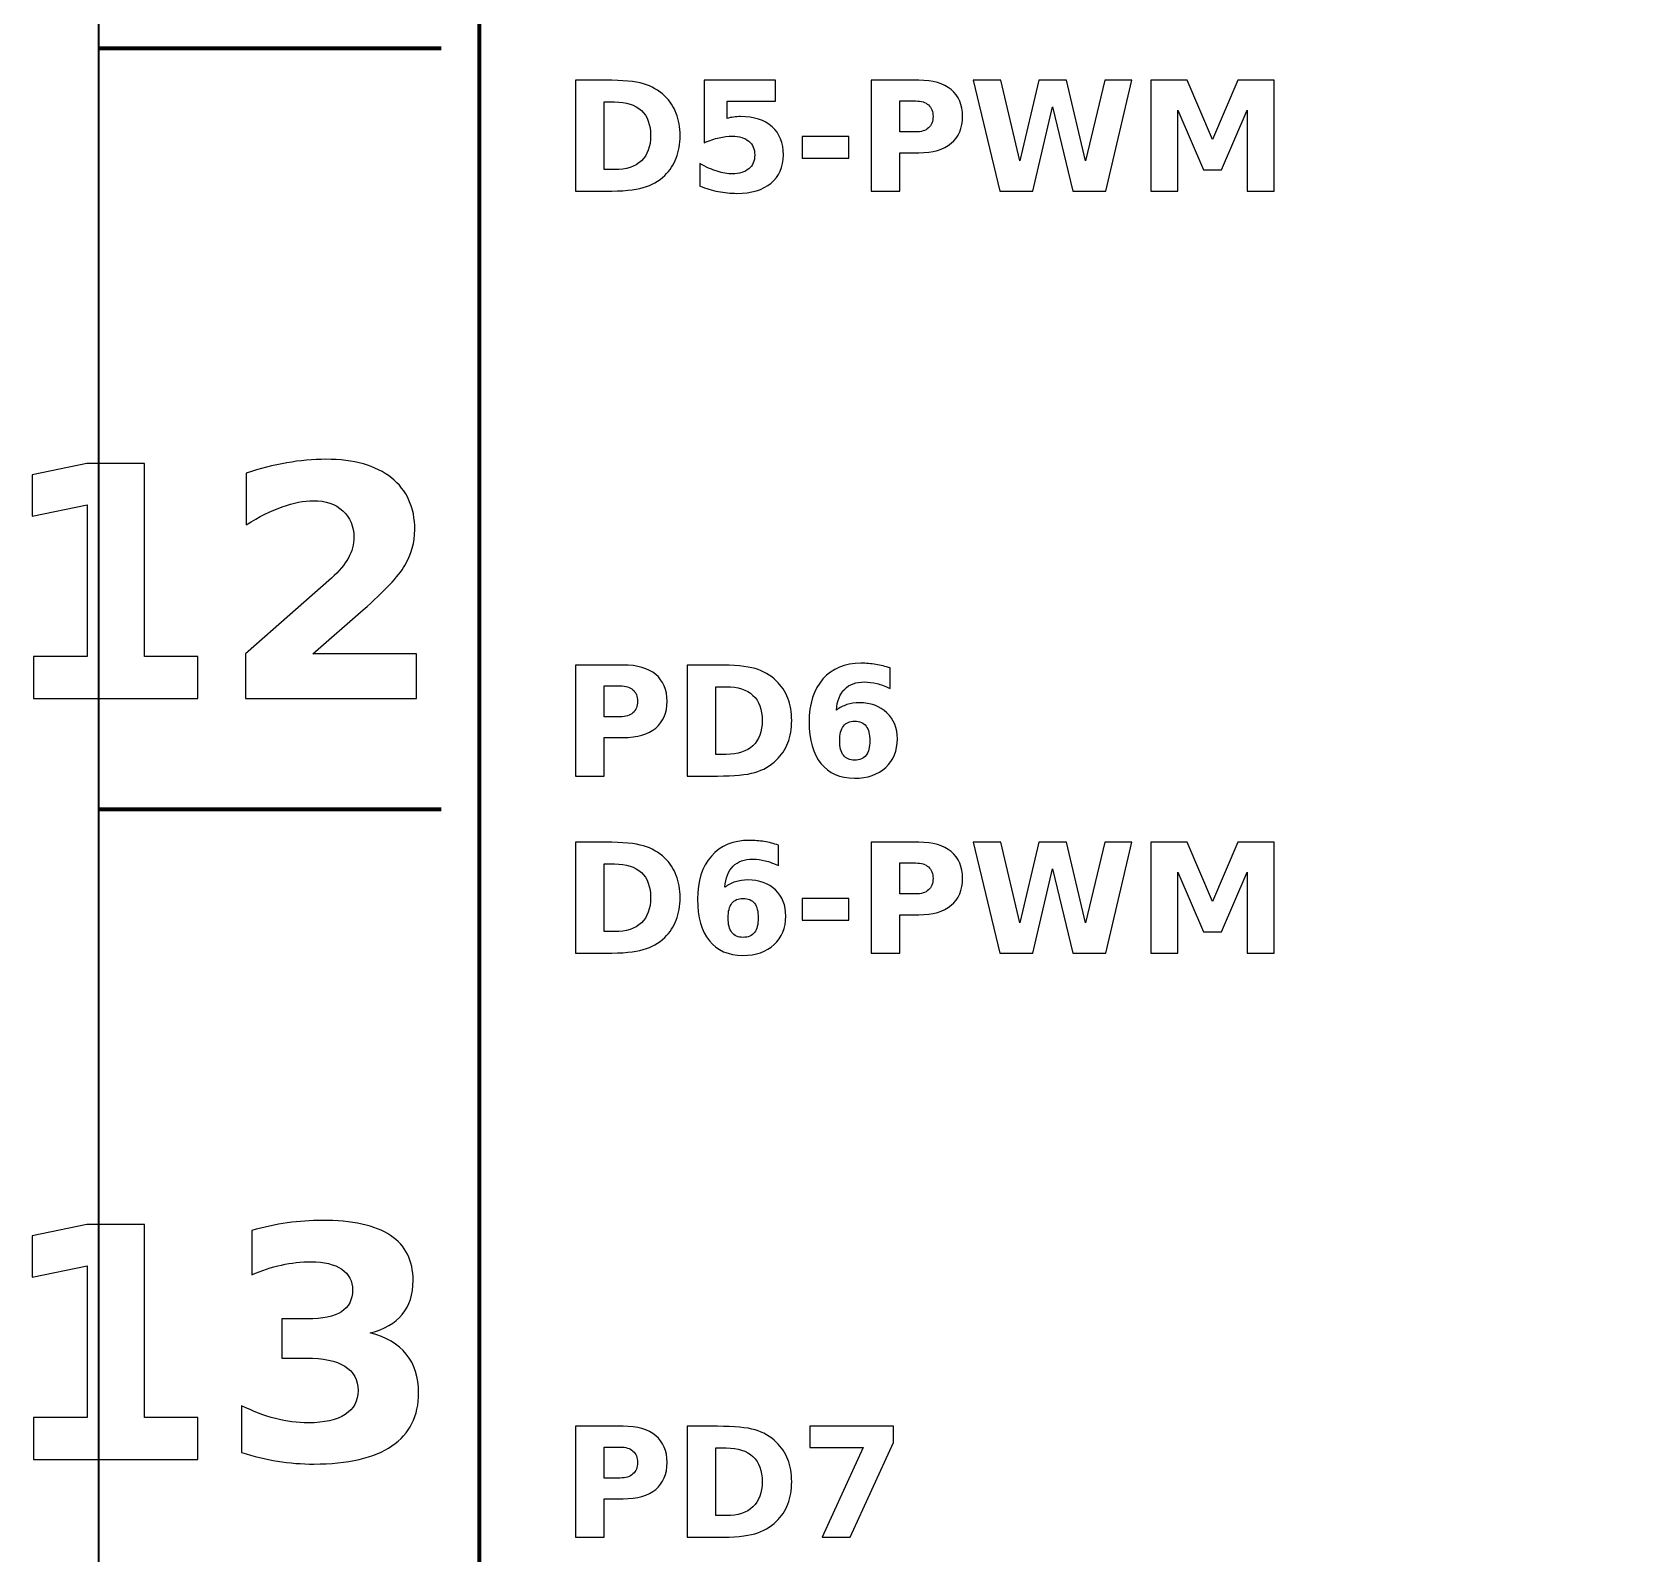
# Model space of a CAD drawing. Header units: centimetres. Extents: x -12.6 to -8.4, y -22.9 to -6.8.
# Drawn here: x -12.587 to -10.473, y -20.828 to -18.829 of the extents above; entities that cross this region are included whole.
import ezdxf

# ---------------------------------------------------------------- set-up
doc = ezdxf.new("R2010")
doc.units = ezdxf.units.CM
doc.header["$MEASUREMENT"] = 0
doc.layers.add('Layer 1', color=7, linetype='Continuous')

msp = doc.modelspace()

# ---------------------------------------------------------------- linework, layer by layer
at = {"layer": 'Layer 1', "color": 7, "lineweight": 35}
msp.add_open_spline([(-12.5, -6.85), (-12.5, -6.85), (-8.5, -6.85), (-8.5, -6.85), (-8.5, -6.85), (-8.5, -6.85), (-8.5, -22.85), (-8.5, -22.85), (-8.5, -22.85), (-8.5, -22.85), (-12.5, -22.85), (-12.5, -22.85), (-12.5, -22.85), (-12.5, -22.85), (-12.5, -6.85), (-12.5, -6.85)], degree=3, knots=[0, 0, 0, 0, 0.25, 0.25, 0.25, 0.25, 0.5, 0.5, 0.5, 0.5, 0.75, 0.75, 0.75, 0.75, 1, 1, 1, 1], dxfattribs=at)
at = {"layer": 'Layer 1', "color": 250, "lineweight": 100}
msp.add_open_spline([(-12, -8.35), (-12, -8.35), (-9, -8.35), (-9, -8.35), (-9, -8.35), (-9, -8.35), (-9, -22.25), (-9, -22.25), (-9, -22.25), (-9, -22.25), (-12, -22.25), (-12, -22.25), (-12, -22.25), (-12, -22.25), (-12, -8.35), (-12, -8.35)], degree=3, knots=[0, 0, 0, 0, 0.25, 0.25, 0.25, 0.25, 0.5, 0.5, 0.5, 0.5, 0.75, 0.75, 0.75, 0.75, 1, 1, 1, 1], dxfattribs=at)
at = {"layer": 'Layer 1', "color": 250, "lineweight": 106}
for points in [[(-12.5, -18.85), (-12.5, -18.85), (-12.05001, -18.84998), (-12.05001, -18.84998)], [(-12.5, -19.85), (-12.5, -19.85), (-12.05001, -19.84998), (-12.05001, -19.84998)]]:
    msp.add_open_spline(points, degree=3, dxfattribs=at)
at = {"layer": 'Layer 1', "color": 250}
for points, knots in [([(-11.8733, -18.89209), (-11.8733, -18.89209), (-11.83364, -18.89209), (-11.83364, -18.89209), (-11.83364, -18.89209), (-11.8115, -18.89209), (-11.79504, -18.89366), (-11.7842, -18.89682), (-11.7842, -18.89682), (-11.77337, -18.89999), (-11.76407, -18.90532), (-11.7563, -18.91289), (-11.7563, -18.91289), (-11.74947, -18.91946), (-11.7444, -18.92706), (-11.74107, -18.93566), (-11.74107, -18.93566), (-11.73777, -18.94422), (-11.7361, -18.95396), (-11.7361, -18.96486), (-11.7361, -18.96486), (-11.7361, -18.97586), (-11.73777, -18.98566), (-11.74107, -18.99429), (-11.74107, -18.99429), (-11.7444, -19.00292), (-11.74947, -19.01052), (-11.7563, -19.01709), (-11.7563, -19.01709), (-11.76414, -19.02466), (-11.7735, -19.02999), (-11.78444, -19.03316), (-11.78444, -19.03316), (-11.79537, -19.03632), (-11.81177, -19.03789), (-11.83364, -19.03789), (-11.83364, -19.03789), (-11.83364, -19.03789), (-11.8733, -19.03789), (-11.8733, -19.03789), (-11.8733, -19.03789), (-11.8733, -19.03789), (-11.8733, -18.89209), (-11.8733, -18.89209)], [0, 0, 0, 0, 0.0909091, 0.0909091, 0.0909091, 0.0909091, 0.1818182, 0.1818182, 0.1818182, 0.1818182, 0.2727273, 0.2727273, 0.2727273, 0.2727273, 0.3636364, 0.3636364, 0.3636364, 0.3636364, 0.4545455, 0.4545455, 0.4545455, 0.4545455, 0.5454545, 0.5454545, 0.5454545, 0.5454545, 0.6363636, 0.6363636, 0.6363636, 0.6363636, 0.7272727, 0.7272727, 0.7272727, 0.7272727, 0.8181818, 0.8181818, 0.8181818, 0.8181818, 0.9090909, 0.9090909, 0.9090909, 0.9090909, 1, 1, 1, 1]), ([(-11.70447, -18.89209), (-11.70447, -18.89209), (-11.611, -18.89209), (-11.611, -18.89209), (-11.611, -18.89209), (-11.611, -18.89209), (-11.611, -18.91972), (-11.611, -18.91972), (-11.611, -18.91972), (-11.611, -18.91972), (-11.6745, -18.91972), (-11.6745, -18.91972), (-11.6745, -18.91972), (-11.6745, -18.91972), (-11.6745, -18.94229), (-11.6745, -18.94229), (-11.6745, -18.94229), (-11.67164, -18.94152), (-11.66877, -18.94092), (-11.66587, -18.94049), (-11.66587, -18.94049), (-11.66297, -18.94006), (-11.65994, -18.93986), (-11.65684, -18.93986), (-11.65684, -18.93986), (-11.63904, -18.93986), (-11.6252, -18.94429), (-11.6153, -18.95319), (-11.6153, -18.95319), (-11.6054, -18.96206), (-11.60047, -18.97446), (-11.60047, -18.99032), (-11.60047, -18.99032), (-11.60047, -19.00609), (-11.60587, -19.01842), (-11.61664, -19.02736), (-11.61664, -19.02736), (-11.6274, -19.03626), (-11.64237, -19.04072), (-11.6615, -19.04072), (-11.6615, -19.04072), (-11.66977, -19.04072), (-11.67797, -19.03992), (-11.68607, -19.03832), (-11.68607, -19.03832), (-11.69417, -19.03672), (-11.70224, -19.03432), (-11.71024, -19.03106), (-11.71024, -19.03106), (-11.71024, -19.03106), (-11.71024, -19.00146), (-11.71024, -19.00146), (-11.71024, -19.00146), (-11.7023, -19.00602), (-11.69477, -19.00942), (-11.68764, -19.01169), (-11.68764, -19.01169), (-11.6805, -19.01399), (-11.67377, -19.01512), (-11.66747, -19.01512), (-11.66747, -19.01512), (-11.65834, -19.01512), (-11.65117, -19.01289), (-11.64594, -19.00842), (-11.64594, -19.00842), (-11.6407, -19.00399), (-11.63807, -18.99796), (-11.63807, -18.99032), (-11.63807, -18.99032), (-11.63807, -18.98266), (-11.6407, -18.97662), (-11.64594, -18.97219), (-11.64594, -18.97219), (-11.65117, -18.96776), (-11.65834, -18.96556), (-11.66747, -18.96556), (-11.66747, -18.96556), (-11.67287, -18.96556), (-11.67864, -18.96626), (-11.68474, -18.96766), (-11.68474, -18.96766), (-11.69087, -18.96906), (-11.69744, -18.97122), (-11.70447, -18.97416), (-11.70447, -18.97416), (-11.70447, -18.97416), (-11.70447, -18.89209), (-11.70447, -18.89209)], [0, 0, 0, 0, 0.0454545, 0.0454545, 0.0454545, 0.0454545, 0.0909091, 0.0909091, 0.0909091, 0.0909091, 0.1363636, 0.1363636, 0.1363636, 0.1363636, 0.1818182, 0.1818182, 0.1818182, 0.1818182, 0.2272727, 0.2272727, 0.2272727, 0.2272727, 0.2727273, 0.2727273, 0.2727273, 0.2727273, 0.3181818, 0.3181818, 0.3181818, 0.3181818, 0.3636364, 0.3636364, 0.3636364, 0.3636364, 0.4090909, 0.4090909, 0.4090909, 0.4090909, 0.4545455, 0.4545455, 0.4545455, 0.4545455, 0.5, 0.5, 0.5, 0.5, 0.5454545, 0.5454545, 0.5454545, 0.5454545, 0.5909091, 0.5909091, 0.5909091, 0.5909091, 0.6363636, 0.6363636, 0.6363636, 0.6363636, 0.6818182, 0.6818182, 0.6818182, 0.6818182, 0.7272727, 0.7272727, 0.7272727, 0.7272727, 0.7727273, 0.7727273, 0.7727273, 0.7727273, 0.8181818, 0.8181818, 0.8181818, 0.8181818, 0.8636364, 0.8636364, 0.8636364, 0.8636364, 0.9090909, 0.9090909, 0.9090909, 0.9090909, 0.9545455, 0.9545455, 0.9545455, 0.9545455, 1, 1, 1, 1]), ([(-11.48513, -18.89209), (-11.48513, -18.89209), (-11.42273, -18.89209), (-11.42273, -18.89209), (-11.42273, -18.89209), (-11.40417, -18.89209), (-11.38993, -18.89622), (-11.38, -18.90446), (-11.38, -18.90446), (-11.37007, -18.91269), (-11.3651, -18.92442), (-11.3651, -18.93966), (-11.3651, -18.93966), (-11.3651, -18.95492), (-11.37007, -18.96669), (-11.38, -18.97492), (-11.38, -18.97492), (-11.38993, -18.98316), (-11.40417, -18.98729), (-11.42273, -18.98729), (-11.42273, -18.98729), (-11.42273, -18.98729), (-11.44753, -18.98729), (-11.44753, -18.98729), (-11.44753, -18.98729), (-11.44753, -18.98729), (-11.44753, -19.03789), (-11.44753, -19.03789), (-11.44753, -19.03789), (-11.44753, -19.03789), (-11.48513, -19.03789), (-11.48513, -19.03789), (-11.48513, -19.03789), (-11.48513, -19.03789), (-11.48513, -18.89209), (-11.48513, -18.89209)], [0, 0, 0, 0, 0.1111111, 0.1111111, 0.1111111, 0.1111111, 0.2222222, 0.2222222, 0.2222222, 0.2222222, 0.3333333, 0.3333333, 0.3333333, 0.3333333, 0.4444444, 0.4444444, 0.4444444, 0.4444444, 0.5555556, 0.5555556, 0.5555556, 0.5555556, 0.6666667, 0.6666667, 0.6666667, 0.6666667, 0.7777778, 0.7777778, 0.7777778, 0.7777778, 0.8888889, 0.8888889, 0.8888889, 0.8888889, 1, 1, 1, 1]), ([(-11.35096, -18.89209), (-11.35096, -18.89209), (-11.31493, -18.89209), (-11.31493, -18.89209), (-11.31493, -18.89209), (-11.31493, -18.89209), (-11.28973, -18.99806), (-11.28973, -18.99806), (-11.28973, -18.99806), (-11.28973, -18.99806), (-11.26473, -18.89209), (-11.26473, -18.89209), (-11.26473, -18.89209), (-11.26473, -18.89209), (-11.2285, -18.89209), (-11.2285, -18.89209), (-11.2285, -18.89209), (-11.2285, -18.89209), (-11.2035, -18.99806), (-11.2035, -18.99806), (-11.2035, -18.99806), (-11.2035, -18.99806), (-11.1783, -18.89209), (-11.1783, -18.89209), (-11.1783, -18.89209), (-11.1783, -18.89209), (-11.14256, -18.89209), (-11.14256, -18.89209), (-11.14256, -18.89209), (-11.14256, -18.89209), (-11.17693, -19.03789), (-11.17693, -19.03789), (-11.17693, -19.03789), (-11.17693, -19.03789), (-11.2203, -19.03789), (-11.2203, -19.03789), (-11.2203, -19.03789), (-11.2203, -19.03789), (-11.24676, -18.92706), (-11.24676, -18.92706), (-11.24676, -18.92706), (-11.24676, -18.92706), (-11.27293, -19.03789), (-11.27293, -19.03789), (-11.27293, -19.03789), (-11.27293, -19.03789), (-11.3163, -19.03789), (-11.3163, -19.03789), (-11.3163, -19.03789), (-11.3163, -19.03789), (-11.35096, -18.89209), (-11.35096, -18.89209)], [0, 0, 0, 0, 0.0769231, 0.0769231, 0.0769231, 0.0769231, 0.1538462, 0.1538462, 0.1538462, 0.1538462, 0.2307692, 0.2307692, 0.2307692, 0.2307692, 0.3076923, 0.3076923, 0.3076923, 0.3076923, 0.3846154, 0.3846154, 0.3846154, 0.3846154, 0.4615385, 0.4615385, 0.4615385, 0.4615385, 0.5384615, 0.5384615, 0.5384615, 0.5384615, 0.6153846, 0.6153846, 0.6153846, 0.6153846, 0.6923077, 0.6923077, 0.6923077, 0.6923077, 0.7692308, 0.7692308, 0.7692308, 0.7692308, 0.8461538, 0.8461538, 0.8461538, 0.8461538, 0.9230769, 0.9230769, 0.9230769, 0.9230769, 1, 1, 1, 1]), ([(-11.11796, -18.89209), (-11.11796, -18.89209), (-11.07013, -18.89209), (-11.07013, -18.89209), (-11.07013, -18.89209), (-11.07013, -18.89209), (-11.0369, -18.97012), (-11.0369, -18.97012), (-11.0369, -18.97012), (-11.0369, -18.97012), (-11.0035, -18.89209), (-11.0035, -18.89209), (-11.0035, -18.89209), (-11.0035, -18.89209), (-10.95576, -18.89209), (-10.95576, -18.89209), (-10.95576, -18.89209), (-10.95576, -18.89209), (-10.95576, -19.03789), (-10.95576, -19.03789), (-10.95576, -19.03789), (-10.95576, -19.03789), (-10.9913, -19.03789), (-10.9913, -19.03789), (-10.9913, -19.03789), (-10.9913, -19.03789), (-10.9913, -18.93126), (-10.9913, -18.93126), (-10.9913, -18.93126), (-10.9913, -18.93126), (-11.0249, -19.00986), (-11.0249, -19.00986), (-11.0249, -19.00986), (-11.0249, -19.00986), (-11.04873, -19.00986), (-11.04873, -19.00986), (-11.04873, -19.00986), (-11.04873, -19.00986), (-11.08233, -18.93126), (-11.08233, -18.93126), (-11.08233, -18.93126), (-11.08233, -18.93126), (-11.08233, -19.03789), (-11.08233, -19.03789), (-11.08233, -19.03789), (-11.08233, -19.03789), (-11.11796, -19.03789), (-11.11796, -19.03789), (-11.11796, -19.03789), (-11.11796, -19.03789), (-11.11796, -18.89209), (-11.11796, -18.89209)], [0, 0, 0, 0, 0.0769231, 0.0769231, 0.0769231, 0.0769231, 0.1538462, 0.1538462, 0.1538462, 0.1538462, 0.2307692, 0.2307692, 0.2307692, 0.2307692, 0.3076923, 0.3076923, 0.3076923, 0.3076923, 0.3846154, 0.3846154, 0.3846154, 0.3846154, 0.4615385, 0.4615385, 0.4615385, 0.4615385, 0.5384615, 0.5384615, 0.5384615, 0.5384615, 0.6153846, 0.6153846, 0.6153846, 0.6153846, 0.6923077, 0.6923077, 0.6923077, 0.6923077, 0.7692308, 0.7692308, 0.7692308, 0.7692308, 0.8461538, 0.8461538, 0.8461538, 0.8461538, 0.9230769, 0.9230769, 0.9230769, 0.9230769, 1, 1, 1, 1]), ([(-11.8357, -18.92052), (-11.8357, -18.92052), (-11.8357, -19.00946), (-11.8357, -19.00946), (-11.8357, -19.00946), (-11.8357, -19.00946), (-11.82224, -19.00946), (-11.82224, -19.00946), (-11.82224, -19.00946), (-11.80687, -19.00946), (-11.79514, -19.00566), (-11.78704, -18.99802), (-11.78704, -18.99802), (-11.77894, -18.99042), (-11.77487, -18.97936), (-11.77487, -18.96486), (-11.77487, -18.96486), (-11.77487, -18.95039), (-11.7789, -18.93939), (-11.78697, -18.93186), (-11.78697, -18.93186), (-11.79504, -18.92429), (-11.8068, -18.92052), (-11.82224, -18.92052), (-11.82224, -18.92052), (-11.82224, -18.92052), (-11.8357, -18.92052), (-11.8357, -18.92052)], [0, 0, 0, 0, 0.1428571, 0.1428571, 0.1428571, 0.1428571, 0.2857143, 0.2857143, 0.2857143, 0.2857143, 0.4285714, 0.4285714, 0.4285714, 0.4285714, 0.5714286, 0.5714286, 0.5714286, 0.5714286, 0.7142857, 0.7142857, 0.7142857, 0.7142857, 0.8571429, 0.8571429, 0.8571429, 0.8571429, 1, 1, 1, 1]), ([(-11.44753, -18.91932), (-11.44753, -18.91932), (-11.44753, -18.96006), (-11.44753, -18.96006), (-11.44753, -18.96006), (-11.44753, -18.96006), (-11.42673, -18.96006), (-11.42673, -18.96006), (-11.42673, -18.96006), (-11.41943, -18.96006), (-11.4138, -18.95829), (-11.40983, -18.95472), (-11.40983, -18.95472), (-11.40587, -18.95119), (-11.40387, -18.94616), (-11.40387, -18.93966), (-11.40387, -18.93966), (-11.40387, -18.93312), (-11.40587, -18.92812), (-11.40983, -18.92459), (-11.40983, -18.92459), (-11.4138, -18.92109), (-11.41943, -18.91932), (-11.42673, -18.91932), (-11.42673, -18.91932), (-11.42673, -18.91932), (-11.44753, -18.91932), (-11.44753, -18.91932)], [0, 0, 0, 0, 0.1428571, 0.1428571, 0.1428571, 0.1428571, 0.2857143, 0.2857143, 0.2857143, 0.2857143, 0.4285714, 0.4285714, 0.4285714, 0.4285714, 0.5714286, 0.5714286, 0.5714286, 0.5714286, 0.7142857, 0.7142857, 0.7142857, 0.7142857, 0.8571429, 0.8571429, 0.8571429, 0.8571429, 1, 1, 1, 1]), ([(-11.57567, -18.96612), (-11.57567, -18.96612), (-11.51433, -18.96612), (-11.51433, -18.96612), (-11.51433, -18.96612), (-11.51433, -18.96612), (-11.51433, -18.99456), (-11.51433, -18.99456), (-11.51433, -18.99456), (-11.51433, -18.99456), (-11.57567, -18.99456), (-11.57567, -18.99456), (-11.57567, -18.99456), (-11.57567, -18.99456), (-11.57567, -18.96612), (-11.57567, -18.96612)], [0, 0, 0, 0, 0.25, 0.25, 0.25, 0.25, 0.5, 0.5, 0.5, 0.5, 0.75, 0.75, 0.75, 0.75, 1, 1, 1, 1]), ([(-12.58533, -19.64935), (-12.58533, -19.64935), (-12.51506, -19.64935), (-12.51506, -19.64935), (-12.51506, -19.64935), (-12.51506, -19.64935), (-12.51506, -19.44989), (-12.51506, -19.44989), (-12.51506, -19.44989), (-12.51506, -19.44989), (-12.58716, -19.46478), (-12.58716, -19.46478), (-12.58716, -19.46478), (-12.58716, -19.46478), (-12.58716, -19.41059), (-12.58716, -19.41059), (-12.58716, -19.41059), (-12.58716, -19.41059), (-12.51548, -19.3957), (-12.51548, -19.3957), (-12.51548, -19.3957), (-12.51548, -19.3957), (-12.43985, -19.3957), (-12.43985, -19.3957), (-12.43985, -19.3957), (-12.43985, -19.3957), (-12.43985, -19.64935), (-12.43985, -19.64935), (-12.43985, -19.64935), (-12.43985, -19.64935), (-12.36957, -19.64935), (-12.36957, -19.64935), (-12.36957, -19.64935), (-12.36957, -19.64935), (-12.36957, -19.70431), (-12.36957, -19.70431), (-12.36957, -19.70431), (-12.36957, -19.70431), (-12.58533, -19.70431), (-12.58533, -19.70431), (-12.58533, -19.70431), (-12.58533, -19.70431), (-12.58533, -19.64935), (-12.58533, -19.64935)], [0, 0, 0, 0, 0.0909091, 0.0909091, 0.0909091, 0.0909091, 0.1818182, 0.1818182, 0.1818182, 0.1818182, 0.2727273, 0.2727273, 0.2727273, 0.2727273, 0.3636364, 0.3636364, 0.3636364, 0.3636364, 0.4545455, 0.4545455, 0.4545455, 0.4545455, 0.5454545, 0.5454545, 0.5454545, 0.5454545, 0.6363636, 0.6363636, 0.6363636, 0.6363636, 0.7272727, 0.7272727, 0.7272727, 0.7272727, 0.8181818, 0.8181818, 0.8181818, 0.8181818, 0.9090909, 0.9090909, 0.9090909, 0.9090909, 1, 1, 1, 1]), ([(-12.21837, -19.64582), (-12.21837, -19.64582), (-12.08255, -19.64582), (-12.08255, -19.64582), (-12.08255, -19.64582), (-12.08255, -19.64582), (-12.08255, -19.70431), (-12.08255, -19.70431), (-12.08255, -19.70431), (-12.08255, -19.70431), (-12.30685, -19.70431), (-12.30685, -19.70431), (-12.30685, -19.70431), (-12.30685, -19.70431), (-12.30685, -19.64582), (-12.30685, -19.64582), (-12.30685, -19.64582), (-12.30685, -19.64582), (-12.19417, -19.54641), (-12.19417, -19.54641), (-12.19417, -19.54641), (-12.18408, -19.53731), (-12.17667, -19.52842), (-12.17187, -19.51974), (-12.17187, -19.51974), (-12.16701, -19.51106), (-12.16461, -19.50203), (-12.16461, -19.49264), (-12.16461, -19.49264), (-12.16461, -19.47818), (-12.16948, -19.46654), (-12.17921, -19.45772), (-12.17921, -19.45772), (-12.18888, -19.4489), (-12.20179, -19.44453), (-12.21795, -19.44453), (-12.21795, -19.44453), (-12.23036, -19.44453), (-12.24391, -19.44721), (-12.25866, -19.4525), (-12.25866, -19.4525), (-12.2734, -19.45779), (-12.28921, -19.46569), (-12.306, -19.47614), (-12.306, -19.47614), (-12.306, -19.47614), (-12.306, -19.40833), (-12.306, -19.40833), (-12.306, -19.40833), (-12.28808, -19.40241), (-12.27037, -19.39789), (-12.25287, -19.39479), (-12.25287, -19.39479), (-12.23537, -19.39168), (-12.21823, -19.39013), (-12.20137, -19.39013), (-12.20137, -19.39013), (-12.16447, -19.39013), (-12.13575, -19.39824), (-12.11529, -19.41454), (-12.11529, -19.41454), (-12.09483, -19.43077), (-12.0846, -19.45342), (-12.0846, -19.48256), (-12.0846, -19.48256), (-12.0846, -19.49935), (-12.08897, -19.51501), (-12.09765, -19.52955), (-12.09765, -19.52955), (-12.10633, -19.54408), (-12.1246, -19.56355), (-12.1524, -19.58796), (-12.1524, -19.58796), (-12.1524, -19.58796), (-12.21837, -19.64582), (-12.21837, -19.64582)], [0, 0, 0, 0, 0.0526316, 0.0526316, 0.0526316, 0.0526316, 0.1052632, 0.1052632, 0.1052632, 0.1052632, 0.1578947, 0.1578947, 0.1578947, 0.1578947, 0.2105263, 0.2105263, 0.2105263, 0.2105263, 0.2631579, 0.2631579, 0.2631579, 0.2631579, 0.3157895, 0.3157895, 0.3157895, 0.3157895, 0.3684211, 0.3684211, 0.3684211, 0.3684211, 0.4210526, 0.4210526, 0.4210526, 0.4210526, 0.4736842, 0.4736842, 0.4736842, 0.4736842, 0.5263158, 0.5263158, 0.5263158, 0.5263158, 0.5789474, 0.5789474, 0.5789474, 0.5789474, 0.6315789, 0.6315789, 0.6315789, 0.6315789, 0.6842105, 0.6842105, 0.6842105, 0.6842105, 0.7368421, 0.7368421, 0.7368421, 0.7368421, 0.7894737, 0.7894737, 0.7894737, 0.7894737, 0.8421053, 0.8421053, 0.8421053, 0.8421053, 0.8947368, 0.8947368, 0.8947368, 0.8947368, 0.9473684, 0.9473684, 0.9473684, 0.9473684, 1, 1, 1, 1]), ([(-11.8733, -19.6605), (-11.8733, -19.6605), (-11.8109, -19.6605), (-11.8109, -19.6605), (-11.8109, -19.6605), (-11.79234, -19.6605), (-11.7781, -19.66463), (-11.76817, -19.67287), (-11.76817, -19.67287), (-11.75824, -19.6811), (-11.75327, -19.69283), (-11.75327, -19.70807), (-11.75327, -19.70807), (-11.75327, -19.72333), (-11.75824, -19.7351), (-11.76817, -19.74333), (-11.76817, -19.74333), (-11.7781, -19.75157), (-11.79234, -19.7557), (-11.8109, -19.7557), (-11.8109, -19.7557), (-11.8109, -19.7557), (-11.8357, -19.7557), (-11.8357, -19.7557), (-11.8357, -19.7557), (-11.8357, -19.7557), (-11.8357, -19.8063), (-11.8357, -19.8063), (-11.8357, -19.8063), (-11.8357, -19.8063), (-11.8733, -19.8063), (-11.8733, -19.8063), (-11.8733, -19.8063), (-11.8733, -19.8063), (-11.8733, -19.6605), (-11.8733, -19.6605)], [0, 0, 0, 0, 0.1111111, 0.1111111, 0.1111111, 0.1111111, 0.2222222, 0.2222222, 0.2222222, 0.2222222, 0.3333333, 0.3333333, 0.3333333, 0.3333333, 0.4444444, 0.4444444, 0.4444444, 0.4444444, 0.5555556, 0.5555556, 0.5555556, 0.5555556, 0.6666667, 0.6666667, 0.6666667, 0.6666667, 0.7777778, 0.7777778, 0.7777778, 0.7777778, 0.8888889, 0.8888889, 0.8888889, 0.8888889, 1, 1, 1, 1]), ([(-11.72673, -19.6605), (-11.72673, -19.6605), (-11.68707, -19.6605), (-11.68707, -19.6605), (-11.68707, -19.6605), (-11.66493, -19.6605), (-11.64847, -19.66207), (-11.63763, -19.66523), (-11.63763, -19.66523), (-11.6268, -19.6684), (-11.6175, -19.67373), (-11.60973, -19.6813), (-11.60973, -19.6813), (-11.6029, -19.68787), (-11.59783, -19.69547), (-11.5945, -19.70407), (-11.5945, -19.70407), (-11.5912, -19.71263), (-11.58953, -19.72237), (-11.58953, -19.73327), (-11.58953, -19.73327), (-11.58953, -19.74427), (-11.5912, -19.75407), (-11.5945, -19.7627), (-11.5945, -19.7627), (-11.59783, -19.77133), (-11.6029, -19.77893), (-11.60973, -19.7855), (-11.60973, -19.7855), (-11.61757, -19.79307), (-11.62693, -19.7984), (-11.63787, -19.80157), (-11.63787, -19.80157), (-11.6488, -19.80473), (-11.6652, -19.8063), (-11.68707, -19.8063), (-11.68707, -19.8063), (-11.68707, -19.8063), (-11.72673, -19.8063), (-11.72673, -19.8063), (-11.72673, -19.8063), (-11.72673, -19.8063), (-11.72673, -19.6605), (-11.72673, -19.6605)], [0, 0, 0, 0, 0.0909091, 0.0909091, 0.0909091, 0.0909091, 0.1818182, 0.1818182, 0.1818182, 0.1818182, 0.2727273, 0.2727273, 0.2727273, 0.2727273, 0.3636364, 0.3636364, 0.3636364, 0.3636364, 0.4545455, 0.4545455, 0.4545455, 0.4545455, 0.5454545, 0.5454545, 0.5454545, 0.5454545, 0.6363636, 0.6363636, 0.6363636, 0.6363636, 0.7272727, 0.7272727, 0.7272727, 0.7272727, 0.8181818, 0.8181818, 0.8181818, 0.8181818, 0.9090909, 0.9090909, 0.9090909, 0.9090909, 1, 1, 1, 1]), ([(-11.46027, -19.6643), (-11.46027, -19.6643), (-11.46027, -19.69127), (-11.46027, -19.69127), (-11.46027, -19.69127), (-11.46647, -19.68833), (-11.47227, -19.68617), (-11.47773, -19.68477), (-11.47773, -19.68477), (-11.4832, -19.68337), (-11.48857, -19.68267), (-11.49377, -19.68267), (-11.49377, -19.68267), (-11.50497, -19.68267), (-11.51367, -19.68577), (-11.51993, -19.692), (-11.51993, -19.692), (-11.52617, -19.6982), (-11.52983, -19.70743), (-11.53087, -19.71967), (-11.53087, -19.71967), (-11.52657, -19.7165), (-11.5219, -19.7141), (-11.5169, -19.7125), (-11.5169, -19.7125), (-11.5119, -19.7109), (-11.50643, -19.7101), (-11.5005, -19.7101), (-11.5005, -19.7101), (-11.4856, -19.7101), (-11.47357, -19.71447), (-11.46443, -19.7232), (-11.46443, -19.7232), (-11.45527, -19.7319), (-11.4507, -19.74333), (-11.4507, -19.75747), (-11.4507, -19.75747), (-11.4507, -19.7731), (-11.4558, -19.7856), (-11.46603, -19.79503), (-11.46603, -19.79503), (-11.47623, -19.80443), (-11.48997, -19.80913), (-11.50713, -19.80913), (-11.50713, -19.80913), (-11.52607, -19.80913), (-11.54073, -19.80273), (-11.55113, -19.78993), (-11.55113, -19.78993), (-11.5615, -19.77717), (-11.5667, -19.759), (-11.5667, -19.7355), (-11.5667, -19.7355), (-11.5667, -19.71143), (-11.56063, -19.6925), (-11.5485, -19.67873), (-11.5485, -19.67873), (-11.53633, -19.66497), (-11.5197, -19.65807), (-11.49853, -19.65807), (-11.49853, -19.65807), (-11.49183, -19.65807), (-11.48533, -19.6586), (-11.479, -19.65963), (-11.479, -19.65963), (-11.4727, -19.66067), (-11.46647, -19.66223), (-11.46027, -19.6643)], [0, 0, 0, 0, 0.0588235, 0.0588235, 0.0588235, 0.0588235, 0.1176471, 0.1176471, 0.1176471, 0.1176471, 0.1764706, 0.1764706, 0.1764706, 0.1764706, 0.2352941, 0.2352941, 0.2352941, 0.2352941, 0.2941176, 0.2941176, 0.2941176, 0.2941176, 0.3529412, 0.3529412, 0.3529412, 0.3529412, 0.4117647, 0.4117647, 0.4117647, 0.4117647, 0.4705882, 0.4705882, 0.4705882, 0.4705882, 0.5294118, 0.5294118, 0.5294118, 0.5294118, 0.5882353, 0.5882353, 0.5882353, 0.5882353, 0.6470588, 0.6470588, 0.6470588, 0.6470588, 0.7058824, 0.7058824, 0.7058824, 0.7058824, 0.7647059, 0.7647059, 0.7647059, 0.7647059, 0.8235294, 0.8235294, 0.8235294, 0.8235294, 0.8823529, 0.8823529, 0.8823529, 0.8823529, 0.9411765, 0.9411765, 0.9411765, 0.9411765, 1, 1, 1, 1]), ([(-11.8357, -19.68773), (-11.8357, -19.68773), (-11.8357, -19.72847), (-11.8357, -19.72847), (-11.8357, -19.72847), (-11.8357, -19.72847), (-11.8149, -19.72847), (-11.8149, -19.72847), (-11.8149, -19.72847), (-11.8076, -19.72847), (-11.80197, -19.7267), (-11.798, -19.72313), (-11.798, -19.72313), (-11.79404, -19.7196), (-11.79204, -19.71457), (-11.79204, -19.70807), (-11.79204, -19.70807), (-11.79204, -19.70153), (-11.79404, -19.69653), (-11.798, -19.693), (-11.798, -19.693), (-11.80197, -19.6895), (-11.8076, -19.68773), (-11.8149, -19.68773), (-11.8149, -19.68773), (-11.8149, -19.68773), (-11.8357, -19.68773), (-11.8357, -19.68773)], [0, 0, 0, 0, 0.1428571, 0.1428571, 0.1428571, 0.1428571, 0.2857143, 0.2857143, 0.2857143, 0.2857143, 0.4285714, 0.4285714, 0.4285714, 0.4285714, 0.5714286, 0.5714286, 0.5714286, 0.5714286, 0.7142857, 0.7142857, 0.7142857, 0.7142857, 0.8571429, 0.8571429, 0.8571429, 0.8571429, 1, 1, 1, 1]), ([(-11.68913, -19.68893), (-11.68913, -19.68893), (-11.68913, -19.77787), (-11.68913, -19.77787), (-11.68913, -19.77787), (-11.68913, -19.77787), (-11.67567, -19.77787), (-11.67567, -19.77787), (-11.67567, -19.77787), (-11.6603, -19.77787), (-11.64857, -19.77407), (-11.64047, -19.76643), (-11.64047, -19.76643), (-11.63237, -19.75883), (-11.6283, -19.74777), (-11.6283, -19.73327), (-11.6283, -19.73327), (-11.6283, -19.7188), (-11.63233, -19.7078), (-11.6404, -19.70027), (-11.6404, -19.70027), (-11.64847, -19.6927), (-11.66023, -19.68893), (-11.67567, -19.68893), (-11.67567, -19.68893), (-11.67567, -19.68893), (-11.68913, -19.68893), (-11.68913, -19.68893)], [0, 0, 0, 0, 0.1428571, 0.1428571, 0.1428571, 0.1428571, 0.2857143, 0.2857143, 0.2857143, 0.2857143, 0.4285714, 0.4285714, 0.4285714, 0.4285714, 0.5714286, 0.5714286, 0.5714286, 0.5714286, 0.7142857, 0.7142857, 0.7142857, 0.7142857, 0.8571429, 0.8571429, 0.8571429, 0.8571429, 1, 1, 1, 1]), ([(-11.50673, -19.73433), (-11.51333, -19.73433), (-11.51827, -19.73647), (-11.52153, -19.74073), (-11.52153, -19.74073), (-11.52483, -19.745), (-11.52647, -19.7514), (-11.52647, -19.7599), (-11.52647, -19.7599), (-11.52647, -19.76843), (-11.52483, -19.77483), (-11.52153, -19.7791), (-11.52153, -19.7791), (-11.51827, -19.78337), (-11.51333, -19.7855), (-11.50673, -19.7855), (-11.50673, -19.7855), (-11.5001, -19.7855), (-11.49513, -19.78337), (-11.49187, -19.7791), (-11.49187, -19.7791), (-11.48857, -19.77483), (-11.48693, -19.76843), (-11.48693, -19.7599), (-11.48693, -19.7599), (-11.48693, -19.7514), (-11.48857, -19.745), (-11.49187, -19.74073), (-11.49187, -19.74073), (-11.49513, -19.73647), (-11.5001, -19.73433), (-11.50673, -19.73433)], [0, 0, 0, 0, 0.125, 0.125, 0.125, 0.125, 0.25, 0.25, 0.25, 0.25, 0.375, 0.375, 0.375, 0.375, 0.5, 0.5, 0.5, 0.5, 0.625, 0.625, 0.625, 0.625, 0.75, 0.75, 0.75, 0.75, 0.875, 0.875, 0.875, 0.875, 1, 1, 1, 1]), ([(-11.8733, -19.8933), (-11.8733, -19.8933), (-11.83364, -19.8933), (-11.83364, -19.8933), (-11.83364, -19.8933), (-11.8115, -19.8933), (-11.79504, -19.89487), (-11.7842, -19.89803), (-11.7842, -19.89803), (-11.77337, -19.9012), (-11.76407, -19.90653), (-11.7563, -19.9141), (-11.7563, -19.9141), (-11.74947, -19.92067), (-11.7444, -19.92827), (-11.74107, -19.93687), (-11.74107, -19.93687), (-11.73777, -19.94543), (-11.7361, -19.95517), (-11.7361, -19.96607), (-11.7361, -19.96607), (-11.7361, -19.97707), (-11.73777, -19.98687), (-11.74107, -19.9955), (-11.74107, -19.9955), (-11.7444, -20.00413), (-11.74947, -20.01173), (-11.7563, -20.0183), (-11.7563, -20.0183), (-11.76414, -20.02587), (-11.7735, -20.0312), (-11.78444, -20.03437), (-11.78444, -20.03437), (-11.79537, -20.03753), (-11.81177, -20.0391), (-11.83364, -20.0391), (-11.83364, -20.0391), (-11.83364, -20.0391), (-11.8733, -20.0391), (-11.8733, -20.0391), (-11.8733, -20.0391), (-11.8733, -20.0391), (-11.8733, -19.8933), (-11.8733, -19.8933)], [0, 0, 0, 0, 0.0909091, 0.0909091, 0.0909091, 0.0909091, 0.1818182, 0.1818182, 0.1818182, 0.1818182, 0.2727273, 0.2727273, 0.2727273, 0.2727273, 0.3636364, 0.3636364, 0.3636364, 0.3636364, 0.4545455, 0.4545455, 0.4545455, 0.4545455, 0.5454545, 0.5454545, 0.5454545, 0.5454545, 0.6363636, 0.6363636, 0.6363636, 0.6363636, 0.7272727, 0.7272727, 0.7272727, 0.7272727, 0.8181818, 0.8181818, 0.8181818, 0.8181818, 0.9090909, 0.9090909, 0.9090909, 0.9090909, 1, 1, 1, 1]), ([(-11.60684, -19.8971), (-11.60684, -19.8971), (-11.60684, -19.92407), (-11.60684, -19.92407), (-11.60684, -19.92407), (-11.61304, -19.92113), (-11.61884, -19.91897), (-11.6243, -19.91757), (-11.6243, -19.91757), (-11.62977, -19.91617), (-11.63514, -19.91547), (-11.64034, -19.91547), (-11.64034, -19.91547), (-11.65154, -19.91547), (-11.66024, -19.91857), (-11.6665, -19.9248), (-11.6665, -19.9248), (-11.67274, -19.931), (-11.6764, -19.94023), (-11.67744, -19.95247), (-11.67744, -19.95247), (-11.67314, -19.9493), (-11.66847, -19.9469), (-11.66347, -19.9453), (-11.66347, -19.9453), (-11.65847, -19.9437), (-11.653, -19.9429), (-11.64707, -19.9429), (-11.64707, -19.9429), (-11.63217, -19.9429), (-11.62014, -19.94727), (-11.611, -19.956), (-11.611, -19.956), (-11.60184, -19.9647), (-11.59727, -19.97613), (-11.59727, -19.99027), (-11.59727, -19.99027), (-11.59727, -20.0059), (-11.60237, -20.0184), (-11.6126, -20.02783), (-11.6126, -20.02783), (-11.6228, -20.03723), (-11.63654, -20.04193), (-11.6537, -20.04193), (-11.6537, -20.04193), (-11.67264, -20.04193), (-11.6873, -20.03553), (-11.6977, -20.02273), (-11.6977, -20.02273), (-11.70807, -20.00997), (-11.71327, -19.9918), (-11.71327, -19.9683), (-11.71327, -19.9683), (-11.71327, -19.94423), (-11.7072, -19.9253), (-11.69507, -19.91153), (-11.69507, -19.91153), (-11.6829, -19.89777), (-11.66627, -19.89087), (-11.6451, -19.89087), (-11.6451, -19.89087), (-11.6384, -19.89087), (-11.6319, -19.8914), (-11.62557, -19.89243), (-11.62557, -19.89243), (-11.61927, -19.89347), (-11.61304, -19.89503), (-11.60684, -19.8971)], [0, 0, 0, 0, 0.0588235, 0.0588235, 0.0588235, 0.0588235, 0.1176471, 0.1176471, 0.1176471, 0.1176471, 0.1764706, 0.1764706, 0.1764706, 0.1764706, 0.2352941, 0.2352941, 0.2352941, 0.2352941, 0.2941176, 0.2941176, 0.2941176, 0.2941176, 0.3529412, 0.3529412, 0.3529412, 0.3529412, 0.4117647, 0.4117647, 0.4117647, 0.4117647, 0.4705882, 0.4705882, 0.4705882, 0.4705882, 0.5294118, 0.5294118, 0.5294118, 0.5294118, 0.5882353, 0.5882353, 0.5882353, 0.5882353, 0.6470588, 0.6470588, 0.6470588, 0.6470588, 0.7058824, 0.7058824, 0.7058824, 0.7058824, 0.7647059, 0.7647059, 0.7647059, 0.7647059, 0.8235294, 0.8235294, 0.8235294, 0.8235294, 0.8823529, 0.8823529, 0.8823529, 0.8823529, 0.9411765, 0.9411765, 0.9411765, 0.9411765, 1, 1, 1, 1]), ([(-11.48513, -19.8933), (-11.48513, -19.8933), (-11.42273, -19.8933), (-11.42273, -19.8933), (-11.42273, -19.8933), (-11.40417, -19.8933), (-11.38993, -19.89743), (-11.38, -19.90567), (-11.38, -19.90567), (-11.37007, -19.9139), (-11.3651, -19.92563), (-11.3651, -19.94087), (-11.3651, -19.94087), (-11.3651, -19.95613), (-11.37007, -19.9679), (-11.38, -19.97613), (-11.38, -19.97613), (-11.38993, -19.98437), (-11.40417, -19.9885), (-11.42273, -19.9885), (-11.42273, -19.9885), (-11.42273, -19.9885), (-11.44753, -19.9885), (-11.44753, -19.9885), (-11.44753, -19.9885), (-11.44753, -19.9885), (-11.44753, -20.0391), (-11.44753, -20.0391), (-11.44753, -20.0391), (-11.44753, -20.0391), (-11.48513, -20.0391), (-11.48513, -20.0391), (-11.48513, -20.0391), (-11.48513, -20.0391), (-11.48513, -19.8933), (-11.48513, -19.8933)], [0, 0, 0, 0, 0.1111111, 0.1111111, 0.1111111, 0.1111111, 0.2222222, 0.2222222, 0.2222222, 0.2222222, 0.3333333, 0.3333333, 0.3333333, 0.3333333, 0.4444444, 0.4444444, 0.4444444, 0.4444444, 0.5555556, 0.5555556, 0.5555556, 0.5555556, 0.6666667, 0.6666667, 0.6666667, 0.6666667, 0.7777778, 0.7777778, 0.7777778, 0.7777778, 0.8888889, 0.8888889, 0.8888889, 0.8888889, 1, 1, 1, 1]), ([(-11.35096, -19.8933), (-11.35096, -19.8933), (-11.31493, -19.8933), (-11.31493, -19.8933), (-11.31493, -19.8933), (-11.31493, -19.8933), (-11.28973, -19.99927), (-11.28973, -19.99927), (-11.28973, -19.99927), (-11.28973, -19.99927), (-11.26473, -19.8933), (-11.26473, -19.8933), (-11.26473, -19.8933), (-11.26473, -19.8933), (-11.2285, -19.8933), (-11.2285, -19.8933), (-11.2285, -19.8933), (-11.2285, -19.8933), (-11.2035, -19.99927), (-11.2035, -19.99927), (-11.2035, -19.99927), (-11.2035, -19.99927), (-11.1783, -19.8933), (-11.1783, -19.8933), (-11.1783, -19.8933), (-11.1783, -19.8933), (-11.14256, -19.8933), (-11.14256, -19.8933), (-11.14256, -19.8933), (-11.14256, -19.8933), (-11.17693, -20.0391), (-11.17693, -20.0391), (-11.17693, -20.0391), (-11.17693, -20.0391), (-11.2203, -20.0391), (-11.2203, -20.0391), (-11.2203, -20.0391), (-11.2203, -20.0391), (-11.24676, -19.92827), (-11.24676, -19.92827), (-11.24676, -19.92827), (-11.24676, -19.92827), (-11.27293, -20.0391), (-11.27293, -20.0391), (-11.27293, -20.0391), (-11.27293, -20.0391), (-11.3163, -20.0391), (-11.3163, -20.0391), (-11.3163, -20.0391), (-11.3163, -20.0391), (-11.35096, -19.8933), (-11.35096, -19.8933)], [0, 0, 0, 0, 0.0769231, 0.0769231, 0.0769231, 0.0769231, 0.1538462, 0.1538462, 0.1538462, 0.1538462, 0.2307692, 0.2307692, 0.2307692, 0.2307692, 0.3076923, 0.3076923, 0.3076923, 0.3076923, 0.3846154, 0.3846154, 0.3846154, 0.3846154, 0.4615385, 0.4615385, 0.4615385, 0.4615385, 0.5384615, 0.5384615, 0.5384615, 0.5384615, 0.6153846, 0.6153846, 0.6153846, 0.6153846, 0.6923077, 0.6923077, 0.6923077, 0.6923077, 0.7692308, 0.7692308, 0.7692308, 0.7692308, 0.8461538, 0.8461538, 0.8461538, 0.8461538, 0.9230769, 0.9230769, 0.9230769, 0.9230769, 1, 1, 1, 1]), ([(-11.11796, -19.8933), (-11.11796, -19.8933), (-11.07013, -19.8933), (-11.07013, -19.8933), (-11.07013, -19.8933), (-11.07013, -19.8933), (-11.0369, -19.97133), (-11.0369, -19.97133), (-11.0369, -19.97133), (-11.0369, -19.97133), (-11.0035, -19.8933), (-11.0035, -19.8933), (-11.0035, -19.8933), (-11.0035, -19.8933), (-10.95576, -19.8933), (-10.95576, -19.8933), (-10.95576, -19.8933), (-10.95576, -19.8933), (-10.95576, -20.0391), (-10.95576, -20.0391), (-10.95576, -20.0391), (-10.95576, -20.0391), (-10.9913, -20.0391), (-10.9913, -20.0391), (-10.9913, -20.0391), (-10.9913, -20.0391), (-10.9913, -19.93247), (-10.9913, -19.93247), (-10.9913, -19.93247), (-10.9913, -19.93247), (-11.0249, -20.01107), (-11.0249, -20.01107), (-11.0249, -20.01107), (-11.0249, -20.01107), (-11.04873, -20.01107), (-11.04873, -20.01107), (-11.04873, -20.01107), (-11.04873, -20.01107), (-11.08233, -19.93247), (-11.08233, -19.93247), (-11.08233, -19.93247), (-11.08233, -19.93247), (-11.08233, -20.0391), (-11.08233, -20.0391), (-11.08233, -20.0391), (-11.08233, -20.0391), (-11.11796, -20.0391), (-11.11796, -20.0391), (-11.11796, -20.0391), (-11.11796, -20.0391), (-11.11796, -19.8933), (-11.11796, -19.8933)], [0, 0, 0, 0, 0.0769231, 0.0769231, 0.0769231, 0.0769231, 0.1538462, 0.1538462, 0.1538462, 0.1538462, 0.2307692, 0.2307692, 0.2307692, 0.2307692, 0.3076923, 0.3076923, 0.3076923, 0.3076923, 0.3846154, 0.3846154, 0.3846154, 0.3846154, 0.4615385, 0.4615385, 0.4615385, 0.4615385, 0.5384615, 0.5384615, 0.5384615, 0.5384615, 0.6153846, 0.6153846, 0.6153846, 0.6153846, 0.6923077, 0.6923077, 0.6923077, 0.6923077, 0.7692308, 0.7692308, 0.7692308, 0.7692308, 0.8461538, 0.8461538, 0.8461538, 0.8461538, 0.9230769, 0.9230769, 0.9230769, 0.9230769, 1, 1, 1, 1]), ([(-11.8357, -19.92173), (-11.8357, -19.92173), (-11.8357, -20.01067), (-11.8357, -20.01067), (-11.8357, -20.01067), (-11.8357, -20.01067), (-11.82224, -20.01067), (-11.82224, -20.01067), (-11.82224, -20.01067), (-11.80687, -20.01067), (-11.79514, -20.00687), (-11.78704, -19.99923), (-11.78704, -19.99923), (-11.77894, -19.99163), (-11.77487, -19.98057), (-11.77487, -19.96607), (-11.77487, -19.96607), (-11.77487, -19.9516), (-11.7789, -19.9406), (-11.78697, -19.93307), (-11.78697, -19.93307), (-11.79504, -19.9255), (-11.8068, -19.92173), (-11.82224, -19.92173), (-11.82224, -19.92173), (-11.82224, -19.92173), (-11.8357, -19.92173), (-11.8357, -19.92173)], [0, 0, 0, 0, 0.1428571, 0.1428571, 0.1428571, 0.1428571, 0.2857143, 0.2857143, 0.2857143, 0.2857143, 0.4285714, 0.4285714, 0.4285714, 0.4285714, 0.5714286, 0.5714286, 0.5714286, 0.5714286, 0.7142857, 0.7142857, 0.7142857, 0.7142857, 0.8571429, 0.8571429, 0.8571429, 0.8571429, 1, 1, 1, 1]), ([(-11.44753, -19.92053), (-11.44753, -19.92053), (-11.44753, -19.96127), (-11.44753, -19.96127), (-11.44753, -19.96127), (-11.44753, -19.96127), (-11.42673, -19.96127), (-11.42673, -19.96127), (-11.42673, -19.96127), (-11.41943, -19.96127), (-11.4138, -19.9595), (-11.40983, -19.95593), (-11.40983, -19.95593), (-11.40587, -19.9524), (-11.40387, -19.94737), (-11.40387, -19.94087), (-11.40387, -19.94087), (-11.40387, -19.93433), (-11.40587, -19.92933), (-11.40983, -19.9258), (-11.40983, -19.9258), (-11.4138, -19.9223), (-11.41943, -19.92053), (-11.42673, -19.92053), (-11.42673, -19.92053), (-11.42673, -19.92053), (-11.44753, -19.92053), (-11.44753, -19.92053)], [0, 0, 0, 0, 0.1428571, 0.1428571, 0.1428571, 0.1428571, 0.2857143, 0.2857143, 0.2857143, 0.2857143, 0.4285714, 0.4285714, 0.4285714, 0.4285714, 0.5714286, 0.5714286, 0.5714286, 0.5714286, 0.7142857, 0.7142857, 0.7142857, 0.7142857, 0.8571429, 0.8571429, 0.8571429, 0.8571429, 1, 1, 1, 1]), ([(-11.6533, -19.96713), (-11.6599, -19.96713), (-11.66484, -19.96927), (-11.6681, -19.97353), (-11.6681, -19.97353), (-11.6714, -19.9778), (-11.67304, -19.9842), (-11.67304, -19.9927), (-11.67304, -19.9927), (-11.67304, -20.00123), (-11.6714, -20.00763), (-11.6681, -20.0119), (-11.6681, -20.0119), (-11.66484, -20.01617), (-11.6599, -20.0183), (-11.6533, -20.0183), (-11.6533, -20.0183), (-11.64667, -20.0183), (-11.6417, -20.01617), (-11.63844, -20.0119), (-11.63844, -20.0119), (-11.63514, -20.00763), (-11.6335, -20.00123), (-11.6335, -19.9927), (-11.6335, -19.9927), (-11.6335, -19.9842), (-11.63514, -19.9778), (-11.63844, -19.97353), (-11.63844, -19.97353), (-11.6417, -19.96927), (-11.64667, -19.96713), (-11.6533, -19.96713)], [0, 0, 0, 0, 0.125, 0.125, 0.125, 0.125, 0.25, 0.25, 0.25, 0.25, 0.375, 0.375, 0.375, 0.375, 0.5, 0.5, 0.5, 0.5, 0.625, 0.625, 0.625, 0.625, 0.75, 0.75, 0.75, 0.75, 0.875, 0.875, 0.875, 0.875, 1, 1, 1, 1]), ([(-11.57567, -19.96733), (-11.57567, -19.96733), (-11.51433, -19.96733), (-11.51433, -19.96733), (-11.51433, -19.96733), (-11.51433, -19.96733), (-11.51433, -19.99577), (-11.51433, -19.99577), (-11.51433, -19.99577), (-11.51433, -19.99577), (-11.57567, -19.99577), (-11.57567, -19.99577), (-11.57567, -19.99577), (-11.57567, -19.99577), (-11.57567, -19.96733), (-11.57567, -19.96733)], [0, 0, 0, 0, 0.25, 0.25, 0.25, 0.25, 0.5, 0.5, 0.5, 0.5, 0.75, 0.75, 0.75, 0.75, 1, 1, 1, 1]), ([(-12.58533, -20.64935), (-12.58533, -20.64935), (-12.51506, -20.64935), (-12.51506, -20.64935), (-12.51506, -20.64935), (-12.51506, -20.64935), (-12.51506, -20.44989), (-12.51506, -20.44989), (-12.51506, -20.44989), (-12.51506, -20.44989), (-12.58716, -20.46478), (-12.58716, -20.46478), (-12.58716, -20.46478), (-12.58716, -20.46478), (-12.58716, -20.41059), (-12.58716, -20.41059), (-12.58716, -20.41059), (-12.58716, -20.41059), (-12.51548, -20.3957), (-12.51548, -20.3957), (-12.51548, -20.3957), (-12.51548, -20.3957), (-12.43985, -20.3957), (-12.43985, -20.3957), (-12.43985, -20.3957), (-12.43985, -20.3957), (-12.43985, -20.64935), (-12.43985, -20.64935), (-12.43985, -20.64935), (-12.43985, -20.64935), (-12.36957, -20.64935), (-12.36957, -20.64935), (-12.36957, -20.64935), (-12.36957, -20.64935), (-12.36957, -20.70431), (-12.36957, -20.70431), (-12.36957, -20.70431), (-12.36957, -20.70431), (-12.58533, -20.70431), (-12.58533, -20.70431), (-12.58533, -20.70431), (-12.58533, -20.70431), (-12.58533, -20.64935), (-12.58533, -20.64935)], [0, 0, 0, 0, 0.0909091, 0.0909091, 0.0909091, 0.0909091, 0.1818182, 0.1818182, 0.1818182, 0.1818182, 0.2727273, 0.2727273, 0.2727273, 0.2727273, 0.3636364, 0.3636364, 0.3636364, 0.3636364, 0.4545455, 0.4545455, 0.4545455, 0.4545455, 0.5454545, 0.5454545, 0.5454545, 0.5454545, 0.6363636, 0.6363636, 0.6363636, 0.6363636, 0.7272727, 0.7272727, 0.7272727, 0.7272727, 0.8181818, 0.8181818, 0.8181818, 0.8181818, 0.9090909, 0.9090909, 0.9090909, 0.9090909, 1, 1, 1, 1]), ([(-12.14316, -20.53787), (-12.12242, -20.54323), (-12.10654, -20.55262), (-12.09575, -20.56588), (-12.09575, -20.56588), (-12.08495, -20.57922), (-12.07952, -20.59608), (-12.07952, -20.61661), (-12.07952, -20.61661), (-12.07952, -20.64723), (-12.09123, -20.67051), (-12.11465, -20.68646), (-12.11465, -20.68646), (-12.13808, -20.70233), (-12.17223, -20.71031), (-12.21717, -20.71031), (-12.21717, -20.71031), (-12.23305, -20.71031), (-12.24892, -20.70904), (-12.26487, -20.7065), (-12.26487, -20.7065), (-12.28074, -20.70396), (-12.29647, -20.70008), (-12.31207, -20.695), (-12.31207, -20.695), (-12.31207, -20.695), (-12.31207, -20.63361), (-12.31207, -20.63361), (-12.31207, -20.63361), (-12.29718, -20.64102), (-12.28243, -20.64667), (-12.26776, -20.65048), (-12.26776, -20.65048), (-12.25308, -20.65422), (-12.23862, -20.65612), (-12.22444, -20.65612), (-12.22444, -20.65612), (-12.20334, -20.65612), (-12.18719, -20.65245), (-12.17597, -20.64518), (-12.17597, -20.64518), (-12.16475, -20.63785), (-12.1591, -20.62741), (-12.1591, -20.61372), (-12.1591, -20.61372), (-12.1591, -20.59968), (-12.16489, -20.58902), (-12.17639, -20.58183), (-12.17639, -20.58183), (-12.18789, -20.57456), (-12.20489, -20.57096), (-12.22733, -20.57096), (-12.22733, -20.57096), (-12.22733, -20.57096), (-12.25915, -20.57096), (-12.25915, -20.57096), (-12.25915, -20.57096), (-12.25915, -20.57096), (-12.25915, -20.51967), (-12.25915, -20.51967), (-12.25915, -20.51967), (-12.25915, -20.51967), (-12.22571, -20.51967), (-12.22571, -20.51967), (-12.22571, -20.51967), (-12.20567, -20.51967), (-12.19085, -20.51656), (-12.18105, -20.51028), (-12.18105, -20.51028), (-12.17124, -20.504), (-12.16637, -20.49448), (-12.16637, -20.48171), (-12.16637, -20.48171), (-12.16637, -20.46986), (-12.1711, -20.46068), (-12.18062, -20.45426), (-12.18062, -20.45426), (-12.19015, -20.44777), (-12.20355, -20.44453), (-12.22091, -20.44453), (-12.22091, -20.44453), (-12.23375, -20.44453), (-12.24666, -20.44594), (-12.25979, -20.44883), (-12.25979, -20.44883), (-12.27284, -20.45172), (-12.28582, -20.45603), (-12.2988, -20.46167), (-12.2988, -20.46167), (-12.2988, -20.46167), (-12.2988, -20.40339), (-12.2988, -20.40339), (-12.2988, -20.40339), (-12.28307, -20.39895), (-12.26755, -20.39563), (-12.2521, -20.39344), (-12.2521, -20.39344), (-12.23664, -20.39126), (-12.22155, -20.39013), (-12.20666, -20.39013), (-12.20666, -20.39013), (-12.16658, -20.39013), (-12.13653, -20.39669), (-12.11663, -20.40988), (-12.11663, -20.40988), (-12.09673, -20.42301), (-12.08679, -20.44283), (-12.08679, -20.46929), (-12.08679, -20.46929), (-12.08679, -20.48728), (-12.09151, -20.5021), (-12.10104, -20.5136), (-12.10104, -20.5136), (-12.11056, -20.5251), (-12.1246, -20.53321), (-12.14316, -20.53787)], [0, 0, 0, 0, 0.0344828, 0.0344828, 0.0344828, 0.0344828, 0.0689655, 0.0689655, 0.0689655, 0.0689655, 0.1034483, 0.1034483, 0.1034483, 0.1034483, 0.137931, 0.137931, 0.137931, 0.137931, 0.1724138, 0.1724138, 0.1724138, 0.1724138, 0.2068966, 0.2068966, 0.2068966, 0.2068966, 0.2413793, 0.2413793, 0.2413793, 0.2413793, 0.2758621, 0.2758621, 0.2758621, 0.2758621, 0.3103448, 0.3103448, 0.3103448, 0.3103448, 0.3448276, 0.3448276, 0.3448276, 0.3448276, 0.3793103, 0.3793103, 0.3793103, 0.3793103, 0.4137931, 0.4137931, 0.4137931, 0.4137931, 0.4482759, 0.4482759, 0.4482759, 0.4482759, 0.4827586, 0.4827586, 0.4827586, 0.4827586, 0.5172414, 0.5172414, 0.5172414, 0.5172414, 0.5517241, 0.5517241, 0.5517241, 0.5517241, 0.5862069, 0.5862069, 0.5862069, 0.5862069, 0.6206897, 0.6206897, 0.6206897, 0.6206897, 0.6551724, 0.6551724, 0.6551724, 0.6551724, 0.6896552, 0.6896552, 0.6896552, 0.6896552, 0.7241379, 0.7241379, 0.7241379, 0.7241379, 0.7586207, 0.7586207, 0.7586207, 0.7586207, 0.7931034, 0.7931034, 0.7931034, 0.7931034, 0.8275862, 0.8275862, 0.8275862, 0.8275862, 0.862069, 0.862069, 0.862069, 0.862069, 0.8965517, 0.8965517, 0.8965517, 0.8965517, 0.9310345, 0.9310345, 0.9310345, 0.9310345, 0.9655172, 0.9655172, 0.9655172, 0.9655172, 1, 1, 1, 1]), ([(-11.8733, -20.6607), (-11.8733, -20.6607), (-11.8109, -20.6607), (-11.8109, -20.6607), (-11.8109, -20.6607), (-11.79234, -20.6607), (-11.7781, -20.66483), (-11.76817, -20.67307), (-11.76817, -20.67307), (-11.75824, -20.6813), (-11.75327, -20.69303), (-11.75327, -20.70827), (-11.75327, -20.70827), (-11.75327, -20.72353), (-11.75824, -20.7353), (-11.76817, -20.74353), (-11.76817, -20.74353), (-11.7781, -20.75177), (-11.79234, -20.7559), (-11.8109, -20.7559), (-11.8109, -20.7559), (-11.8109, -20.7559), (-11.8357, -20.7559), (-11.8357, -20.7559), (-11.8357, -20.7559), (-11.8357, -20.7559), (-11.8357, -20.8065), (-11.8357, -20.8065), (-11.8357, -20.8065), (-11.8357, -20.8065), (-11.8733, -20.8065), (-11.8733, -20.8065), (-11.8733, -20.8065), (-11.8733, -20.8065), (-11.8733, -20.6607), (-11.8733, -20.6607)], [0, 0, 0, 0, 0.1111111, 0.1111111, 0.1111111, 0.1111111, 0.2222222, 0.2222222, 0.2222222, 0.2222222, 0.3333333, 0.3333333, 0.3333333, 0.3333333, 0.4444444, 0.4444444, 0.4444444, 0.4444444, 0.5555556, 0.5555556, 0.5555556, 0.5555556, 0.6666667, 0.6666667, 0.6666667, 0.6666667, 0.7777778, 0.7777778, 0.7777778, 0.7777778, 0.8888889, 0.8888889, 0.8888889, 0.8888889, 1, 1, 1, 1]), ([(-11.72673, -20.6607), (-11.72673, -20.6607), (-11.68707, -20.6607), (-11.68707, -20.6607), (-11.68707, -20.6607), (-11.66493, -20.6607), (-11.64847, -20.66227), (-11.63763, -20.66543), (-11.63763, -20.66543), (-11.6268, -20.6686), (-11.6175, -20.67393), (-11.60973, -20.6815), (-11.60973, -20.6815), (-11.6029, -20.68807), (-11.59783, -20.69567), (-11.5945, -20.70427), (-11.5945, -20.70427), (-11.5912, -20.71283), (-11.58953, -20.72257), (-11.58953, -20.73347), (-11.58953, -20.73347), (-11.58953, -20.74447), (-11.5912, -20.75427), (-11.5945, -20.7629), (-11.5945, -20.7629), (-11.59783, -20.77153), (-11.6029, -20.77913), (-11.60973, -20.7857), (-11.60973, -20.7857), (-11.61757, -20.79327), (-11.62693, -20.7986), (-11.63787, -20.80177), (-11.63787, -20.80177), (-11.6488, -20.80493), (-11.6652, -20.8065), (-11.68707, -20.8065), (-11.68707, -20.8065), (-11.68707, -20.8065), (-11.72673, -20.8065), (-11.72673, -20.8065), (-11.72673, -20.8065), (-11.72673, -20.8065), (-11.72673, -20.6607), (-11.72673, -20.6607)], [0, 0, 0, 0, 0.0909091, 0.0909091, 0.0909091, 0.0909091, 0.1818182, 0.1818182, 0.1818182, 0.1818182, 0.2727273, 0.2727273, 0.2727273, 0.2727273, 0.3636364, 0.3636364, 0.3636364, 0.3636364, 0.4545455, 0.4545455, 0.4545455, 0.4545455, 0.5454545, 0.5454545, 0.5454545, 0.5454545, 0.6363636, 0.6363636, 0.6363636, 0.6363636, 0.7272727, 0.7272727, 0.7272727, 0.7272727, 0.8181818, 0.8181818, 0.8181818, 0.8181818, 0.9090909, 0.9090909, 0.9090909, 0.9090909, 1, 1, 1, 1]), ([(-11.56573, -20.6607), (-11.56573, -20.6607), (-11.45587, -20.6607), (-11.45587, -20.6607), (-11.45587, -20.6607), (-11.45587, -20.6607), (-11.45587, -20.6819), (-11.45587, -20.6819), (-11.45587, -20.6819), (-11.45587, -20.6819), (-11.5127, -20.8065), (-11.5127, -20.8065), (-11.5127, -20.8065), (-11.5127, -20.8065), (-11.54933, -20.8065), (-11.54933, -20.8065), (-11.54933, -20.8065), (-11.54933, -20.8065), (-11.4955, -20.68833), (-11.4955, -20.68833), (-11.4955, -20.68833), (-11.4955, -20.68833), (-11.56573, -20.68833), (-11.56573, -20.68833), (-11.56573, -20.68833), (-11.56573, -20.68833), (-11.56573, -20.6607), (-11.56573, -20.6607)], [0, 0, 0, 0, 0.1428571, 0.1428571, 0.1428571, 0.1428571, 0.2857143, 0.2857143, 0.2857143, 0.2857143, 0.4285714, 0.4285714, 0.4285714, 0.4285714, 0.5714286, 0.5714286, 0.5714286, 0.5714286, 0.7142857, 0.7142857, 0.7142857, 0.7142857, 0.8571429, 0.8571429, 0.8571429, 0.8571429, 1, 1, 1, 1]), ([(-11.8357, -20.68793), (-11.8357, -20.68793), (-11.8357, -20.72867), (-11.8357, -20.72867), (-11.8357, -20.72867), (-11.8357, -20.72867), (-11.8149, -20.72867), (-11.8149, -20.72867), (-11.8149, -20.72867), (-11.8076, -20.72867), (-11.80197, -20.7269), (-11.798, -20.72333), (-11.798, -20.72333), (-11.79404, -20.7198), (-11.79204, -20.71477), (-11.79204, -20.70827), (-11.79204, -20.70827), (-11.79204, -20.70173), (-11.79404, -20.69673), (-11.798, -20.6932), (-11.798, -20.6932), (-11.80197, -20.6897), (-11.8076, -20.68793), (-11.8149, -20.68793), (-11.8149, -20.68793), (-11.8149, -20.68793), (-11.8357, -20.68793), (-11.8357, -20.68793)], [0, 0, 0, 0, 0.1428571, 0.1428571, 0.1428571, 0.1428571, 0.2857143, 0.2857143, 0.2857143, 0.2857143, 0.4285714, 0.4285714, 0.4285714, 0.4285714, 0.5714286, 0.5714286, 0.5714286, 0.5714286, 0.7142857, 0.7142857, 0.7142857, 0.7142857, 0.8571429, 0.8571429, 0.8571429, 0.8571429, 1, 1, 1, 1]), ([(-11.68913, -20.68913), (-11.68913, -20.68913), (-11.68913, -20.77807), (-11.68913, -20.77807), (-11.68913, -20.77807), (-11.68913, -20.77807), (-11.67567, -20.77807), (-11.67567, -20.77807), (-11.67567, -20.77807), (-11.6603, -20.77807), (-11.64857, -20.77427), (-11.64047, -20.76663), (-11.64047, -20.76663), (-11.63237, -20.75903), (-11.6283, -20.74797), (-11.6283, -20.73347), (-11.6283, -20.73347), (-11.6283, -20.719), (-11.63233, -20.708), (-11.6404, -20.70047), (-11.6404, -20.70047), (-11.64847, -20.6929), (-11.66023, -20.68913), (-11.67567, -20.68913), (-11.67567, -20.68913), (-11.67567, -20.68913), (-11.68913, -20.68913), (-11.68913, -20.68913)], [0, 0, 0, 0, 0.1428571, 0.1428571, 0.1428571, 0.1428571, 0.2857143, 0.2857143, 0.2857143, 0.2857143, 0.4285714, 0.4285714, 0.4285714, 0.4285714, 0.5714286, 0.5714286, 0.5714286, 0.5714286, 0.7142857, 0.7142857, 0.7142857, 0.7142857, 0.8571429, 0.8571429, 0.8571429, 0.8571429, 1, 1, 1, 1])]:
    msp.add_open_spline(points, degree=3, knots=knots, dxfattribs=at)

doc.saveas('drawing.dxf')
